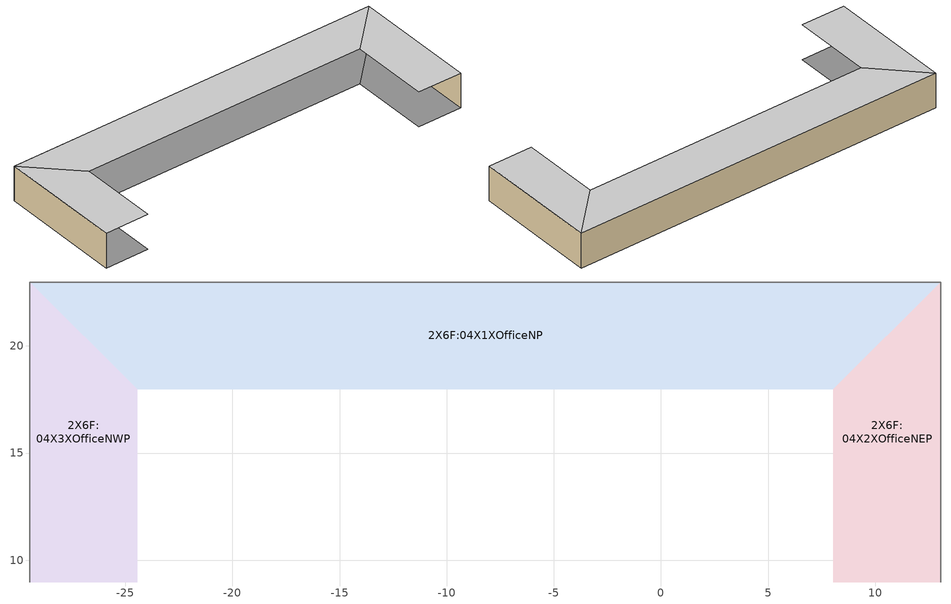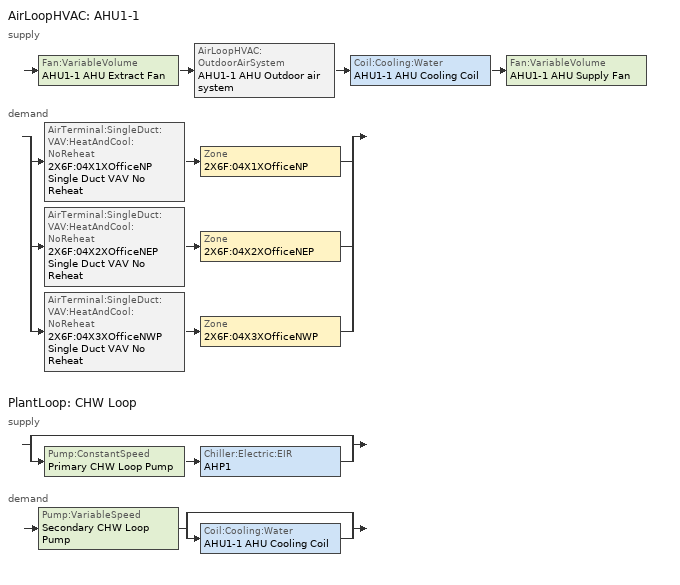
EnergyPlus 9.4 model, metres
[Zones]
2X6F:04X1XOfficeNP
 floor adiabatic (W1m - IBEC): 8.05,17.98 -24.45,17.98 -29.45,22.98 13.05,22.98 z23.2
 wall adiabatic (W1m - IBEC): 13.05,22.98 -29.45,22.98 z23.2:27.2
 ceiling adiabatic (W1m - IBEC): -24.45,17.98 8.05,17.98 13.05,22.98 -29.45,22.98 z27.2
2X6F:04X2XOfficeNEP
 floor adiabatic (W1m - IBEC): 13.05,8.98 8.05,8.98 8.05,17.98 13.05,22.98 z23.2
 wall adiabatic (W1m - IBEC): 13.05,8.98 13.05,22.98 z23.2:27.2
 ceiling adiabatic (W1m - IBEC): 8.05,8.98 13.05,8.98 13.05,22.98 8.05,17.98 z27.2
2X6F:04X3XOfficeNWP
 floor adiabatic (W1m - IBEC): -24.45,8.98 -29.45,8.98 -29.45,22.98 -24.45,17.98 z23.2
 wall adiabatic (W1m - IBEC): -29.45,22.98 -29.45,8.98 z23.2:27.2
 ceiling adiabatic (W1m - IBEC): -29.45,8.98 -24.45,8.98 -24.45,17.98 -29.45,22.98 z27.2
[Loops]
AirLoopHVAC 'AHU1-1'
 supply: Fan:VariableVolume 'AHU1-1 AHU Extract Fan' > AirLoopHVAC:OutdoorAirSystem 'AHU1-1 AHU Outdoor air system' > Coil:Cooling:Water 'AHU1-1 AHU Cooling Coil' > Fan:VariableVolume 'AHU1-1 AHU Supply Fan'
 demand: split
  | AirTerminal:SingleDuct:VAV:HeatAndCool:NoReheat '2X6F:04X1XOfficeNP Single Duct VAV No Reheat' > Zone '2X6F:04X1XOfficeNP'
  | AirTerminal:SingleDuct:VAV:HeatAndCool:NoReheat '2X6F:04X2XOfficeNEP Single Duct VAV No Reheat' > Zone '2X6F:04X2XOfficeNEP'
  | AirTerminal:SingleDuct:VAV:HeatAndCool:NoReheat '2X6F:04X3XOfficeNWP Single Duct VAV No Reheat' > Zone '2X6F:04X3XOfficeNWP'
PlantLoop 'CHW Loop'
 supply: split
  | bypass
  | Pump:ConstantSpeed 'Primary CHW Loop Pump' > Chiller:Electric:EIR 'AHP1'
 demand: Pump:VariableSpeed 'Secondary CHW Loop Pump' > split
  | bypass
  | Coil:Cooling:Water 'AHU1-1 AHU Cooling Coil'
[Site:Location]
JSBC2O18 (O1-O1:31-12)  (01-01:31-12): Latitude {deg}=35.7; Longitude {deg}=139.8; Time Zone {hr}=9; Elevation {m}=0
[Site:GroundTemperature:BuildingSurface]
18, 18, 18, 18, 18, 18, 18, 18, 18, 18, 18, 18
[Site:GroundTemperature:Deep]
14, 14, 14, 14, 14, 14, 14, 14, 14, 14, 14, 14
[Site:GroundTemperature:Shallow]
14, 14, 14, 14, 14, 14, 14, 14, 14, 14, 14, 14
[Site:GroundTemperature:FCfactorMethod]
2.14219, 2.80489, 6.98679, 13.8, 21.3614, 27.6366, 30.9146, 30.2928, 25.957, 19.0785, 11.526, 5.33716
[Site:GroundReflectance]
.1, .1, .1, .1, .1, .1, .1, .1, .1, .1, .1, .1
[Site:GroundReflectance:SnowModifier]
2, 2
[Building]
Building: North Axis {deg}=0; Terrain=Suburbs; Loads Convergence Tolerance Value {W}=.04; Temperature Convergence Tolerance Value {deltaC}=.4; Solar Distribution=FullExterior; Maximum Number of Warmup Days=25; Minimum Number of Warmup Days=6
[Material]
JP- XPS Extruded Polystyrene_1m: Roughness=Rough; Thickness {m}=1; Conductivity {W/m-K}=.04; Density {kg/m3}=25; Specific Heat {J/kg-K}=100; Thermal Absorptance=.9; Solar Absorptance=.8; Visible Absorptance=.8
[Construction]
W1m - IBEC: JP- XPS Extruded Polystyrene_1m
[Zone] Type=1; Multiplier=1; Zone Inside Convection Algorithm=TARP; Part of Total Floor Area=Yes
Name | Volume {m3} | Floor Area {m2}
2X6F:04X1XOfficeNP | 750 | 187.5
2X6F:04X2XOfficeNEP; 2X6F:04X3XOfficeNWP | 230 | 57.5
[OtherEquipment] Fuel Type=Electricity; Design Level Calculation Method=EquipmentLevel; Fraction Latent=0; Fraction Lost=0; Carbon Dioxide Generation Rate {m3/s-W}=0
Name | Zone or ZoneList | Schedule | Design Level {W} | Fraction Radiant
2X6F:04X1XOfficeNP Equipment gain 1 | 2X6F:04X1XOfficeNP | JP Office - office equipments NP | 13800 | 0
2X6F:04X2XOfficeNEP Equipment gain 1 | 2X6F:04X2XOfficeNEP | JP Office - office equipments NEP | 5900 | .6
2X6F:04X3XOfficeNWP Equipment gain 1 | 2X6F:04X3XOfficeNWP | JP Office - office equipments NWP | 5100 | .6
[AirLoopHVAC]
AHU1-1: Design Supply Air Flow Rate {m3/s}=2.0767
[Fan:VariableVolume] Availability Schedule=On 24/7; Fan Total Efficiency=0.541; Maximum Flow Rate {m3/s}=2.0767; Fan Power Minimum Flow Rate Input Method=Fraction; Fan Power Minimum Flow Fraction=0.4; Fan Power Minimum Air Flow Rate {m3/s}=0; Motor Efficiency=0.9; Motor In Airstream Fraction=1; Fan Power Coefficient 2=0; Fan Power Coefficient 3=0; Fan Power Coefficient 5=0
Name | Pressure Rise {Pa} | Fan Power Coefficient 1 | Fan Power Coefficient 4
AHU1-1 AHU Extract Fan | 348 | 0 | 1
AHU1-1 AHU Supply Fan | 838 | 0.0597 | 0.9403
[Controller:OutdoorAir]
AHU1-1 AHU Outdoor Air Controller: Minimum Outdoor Air Flow Rate {m3/s}=0.147222; Maximum Outdoor Air Flow Rate {m3/s}=0.147222; Economizer Control Type=NoEconomizer; Economizer Control Action Type=ModulateFlow; Lockout Type=NoLockout; Minimum Limit Type=FixedMinimum; High Humidity Control=No; High Humidity Outdoor Air Flow Ratio=1; Control High Indoor Humidity Based on Outdoor Humidity Ratio=Yes; Heat Recovery Bypass Control Type=BypassWhenWithinEconomizerLimits
[Coil:Cooling:Water]
AHU1-1 AHU Cooling Coil: Availability Schedule=On 24/7; Design Water Flow Rate {m3/s}=0.002117; Design Air Flow Rate {m3/s}=2.0767; Design Inlet Water Temperature {C}=7; Design Inlet Air Temperature {C}=27.5; Design Outlet Air Temperature {C}=15.1; Design Inlet Air Humidity Ratio {kgWater/kgDryAir}=0.0121; Design Outlet Air Humidity Ratio {kgWater/kgDryAir}=0.0102; Type of Analysis=SimpleAnalysis; Heat Exchanger Configuration=CrossFlow
[PlantLoop]
CHW Loop: Fluid Type=Water; Plant Equipment Operation Scheme=CHW Loop Operation; Maximum Loop Temperature {C}=80; Minimum Loop Temperature {C}=0; Maximum Loop Flow Rate {m3/s}=0.002117; Minimum Loop Flow Rate {m3/s}=0; Plant Loop Volume {m3}=autocalculate; Load Distribution Scheme=SequentialLoad; Plant Loop Demand Calculation Scheme=SingleSetpoint; Common Pipe Simulation=TwoWayCommonPipe; Pressure Simulation Type=None
[PlantEquipmentOperationSchemes]
CHW Loop Operation: Control Scheme 1=CHW Loop Scheme 1; Control Scheme 1 Schedule=On 24/7
[PlantEquipmentOperation:CoolingLoad]
CHW Loop Scheme 1: Load Range 1 Lower Limit {W}=0; Load Range 1 Upper Limit {W}=1e+15; Range 1 Equipment List=CHW Loop Scheme 1 Range 1 Equipment List
[PlantEquipmentList]
CHW Loop Scheme 1 Range 1 Equipment List: AHP1
[Pump:VariableSpeed]
Secondary CHW Loop Pump: Design Maximum Flow Rate {m3/s}=0.002117; Design Pump Head {Pa}=245000; Design Power Consumption {W}=3000; Motor Efficiency=0.9; Fraction of Motor Inefficiencies to Fluid Stream=0; Coefficient 1 of the Part Load Performance Curve=0; Coefficient 2 of the Part Load Performance Curve=1; Coefficient 3 of the Part Load Performance Curve=0; Coefficient 4 of the Part Load Performance Curve=0; Design Minimum Flow Rate {m3/s}=0; Pump Control Type=Continuous
[Pump:ConstantSpeed]
Primary CHW Loop Pump: Design Flow Rate {m3/s}=0.002117; Design Pump Head {Pa}=147000; Design Power Consumption {W}=3000; Motor Efficiency=0.9; Fraction of Motor Inefficiencies to Fluid Stream=0; Pump Control Type=Intermittent
[Chiller:Electric:EIR]
AHP1: Reference Capacity {W}=44309; Reference COP {W/W}=5.5; Reference Leaving Chilled Water Temperature {C}=6.67; Reference Entering Condenser Fluid Temperature {C}=29.4; Reference Chilled Water Flow Rate {m3/s}=0.002117; Reference Condenser Fluid Flow Rate {m3/s}=autosize; Cooling Capacity Function of Temperature Curve=Air cooled CentCapFT; Electric Input to Cooling Output Ratio Function of Temperature Curve=Air cooled CentEIRFT; Electric Input to Cooling Output Ratio Function of Part Load Ratio Curve=Air cooled CentEIRFPLR; Minimum Part Load Ratio=0.1; Maximum Part Load Ratio=1; Optimum Part Load Ratio=1; Minimum Unloading Ratio=0.25; Condenser Type=AirCooled; Condenser Fan Power Ratio {W/W}=0.04; Fraction of Compressor Electric Consumption Rejected by Condenser=1; Leaving Chilled Water Lower Temperature Limit {C}=5; Chiller Flow Mode=NotModulated; Design Heat Recovery Water Flow Rate {m3/s}=0; Sizing Factor=1; Basin Heater Capacity {W/K}=0; Basin Heater Setpoint Temperature {C}=2; Basin Heater Operating Schedule=On 24/7; Condenser Heat Recovery Relative Capacity Fraction=1
[ZoneControl:Thermostat] Control Type Schedule=Control type schedule: Always 4
Name | Zone or ZoneList | Control 1
2X6F:04X1XOfficeNP Thermostat | 2X6F:04X1XOfficeNP | 2X6F:04X1XOfficeNP Dual SP
2X6F:04X2XOfficeNEP Thermostat | 2X6F:04X2XOfficeNEP | 2X6F:04X2XOfficeNEP Dual SP
2X6F:04X3XOfficeNWP Thermostat | 2X6F:04X3XOfficeNWP | 2X6F:04X3XOfficeNWP Dual SP
[ThermostatSetpoint:DualSetpoint] Heating Setpoint Temperature Schedule=Heating set point schedule; Cooling Setpoint Temperature Schedule=Cooling set point schedule
2X6F:04X1XOfficeNP Dual SP; 2X6F:04X2XOfficeNEP Dual SP; 2X6F:04X3XOfficeNWP Dual SP
[Sizing:Zone] Zone Cooling Design Supply Air Temperature Input Method=SupplyAirTemperature; Zone Cooling Design Supply Air Temperature {C}=14; Zone Cooling Design Supply Air Temperature Difference {deltaC}=10; Zone Heating Design Supply Air Temperature Input Method=SupplyAirTemperature; Zone Heating Design Supply Air Temperature {C}=50; Zone Heating Design Supply Air Temperature Difference {deltaC}=10; Zone Cooling Design Supply Air Humidity Ratio {kgWater/kgDryAir}=0.009; Zone Heating Design Supply Air Humidity Ratio {kgWater/kgDryAir}=0.004; Zone Heating Sizing Factor=1.25; Zone Cooling Sizing Factor=1.15; Cooling Design Air Flow Method=DesignDay; Cooling Design Air Flow Rate {m3/s}=0; Cooling Minimum Air Flow per Zone Floor Area {m3/s-m2}=0.00076; Cooling Minimum Air Flow {m3/s}=0; Cooling Minimum Air Flow Fraction=0; Heating Design Air Flow Method=DesignDay; Heating Design Air Flow Rate {m3/s}=0; Heating Maximum Air Flow per Zone Floor Area {m3/s-m2}=0.00203; Heating Maximum Air Flow {m3/s}=0.14158; Heating Maximum Air Flow Fraction=0.3; Account for Dedicated Outdoor Air System=No; Dedicated Outdoor Air System Control Strategy=NeutralSupplyAir; Dedicated Outdoor Air Low Setpoint Temperature for Design {C}=autosize; Dedicated Outdoor Air High Setpoint Temperature for Design {C}=autosize
Name | Design Specification Outdoor Air Object | Design Specification Zone Air Distribution Object
2X6F:04X1XOfficeNP | 2X6F:04X1XOfficeNP Design Specification Outdoor Air Object | 2X6F:04X1XOfficeNP Design Specification Zone Air Distribution Object
2X6F:04X2XOfficeNEP | 2X6F:04X2XOfficeNEP Design Specification Outdoor Air Object | 2X6F:04X2XOfficeNEP Design Specification Zone Air Distribution Object
2X6F:04X3XOfficeNWP | 2X6F:04X3XOfficeNWP Design Specification Outdoor Air Object | 2X6F:04X3XOfficeNWP Design Specification Zone Air Distribution Object
[DesignSpecification:OutdoorAir] Outdoor Air Method=Flow/Person; Outdoor Air Flow per Person {m3/s-person}=0.00944; Outdoor Air Flow per Zone Floor Area {m3/s-m2}=0; Outdoor Air Flow per Zone {m3/s}=0; Outdoor Air Flow Air Changes per Hour {1/hr}=0; Outdoor Air Schedule=On 24/7
2X6F:04X1XOfficeNP Design Specification Outdoor Air Object; 2X6F:04X2XOfficeNEP Design Specification Outdoor Air Object; 2X6F:04X3XOfficeNWP Design Specification Outdoor Air Object
[DesignSpecification:ZoneAirDistribution] Zone Air Distribution Effectiveness in Cooling Mode=1; Zone Air Distribution Effectiveness in Heating Mode=1; Zone Secondary Recirculation Fraction=0
2X6F:04X1XOfficeNP Design Specification Zone Air Distribution Object; 2X6F:04X2XOfficeNEP Design Specification Zone Air Distribution Object; 2X6F:04X3XOfficeNWP Design Specification Zone Air Distribution Object
[Zone equipment]
2X6F:04X1XOfficeNP: 2X6F:04X1XOfficeNP Single Duct VAV No Reheat
2X6F:04X2XOfficeNEP: 2X6F:04X2XOfficeNEP Single Duct VAV No Reheat
2X6F:04X3XOfficeNWP: 2X6F:04X3XOfficeNWP Single Duct VAV No Reheat
[AirTerminal:SingleDuct:VAV:HeatAndCool:NoReheat] Availability Schedule=HVAC schedule; Constant Minimum Air Flow Fraction=0.4
Name | Maximum Air Flow Rate {m3/s}
2X6F:04X1XOfficeNP Single Duct VAV No Reheat | 1.1531
2X6F:04X2XOfficeNEP Single Duct VAV No Reheat | 0.495
2X6F:04X3XOfficeNWP Single Duct VAV No Reheat | 0.4286
[AvailabilityManager:Scheduled] Schedule=HVAC schedule
AHU1-1 Availability; CHW Loop Availability
[SetpointManager:WarmestTemperatureFlow]
AHU1-1 Setpoint Manager Cooling: Control Variable=Temperature; HVAC Air Loop=AHU1-1; Minimum Setpoint Temperature=16; Maximum Setpoint Temperature=22; Strategy=TemperatureFirst; Setpoint Node or NodeList=AHU1-1 Setpoint Manager Cooling Node List; Minimum Turndown Ratio=0.4
[SetpointManager:Scheduled] Control Variable=Temperature; Schedule=Chilled water flow set point temperature: Always 7 C
Name | Setpoint Node or NodeList
CHW Loop Demand Side Setpoint Manager | CHW Loop Demand Side Setpoint Manager Node List
CHW Loop Supply Side Setpoint Manager | CHW Loop Supply Side Setpoint Manager Node List
[Controller:WaterCoil]
AHU1-1 AHU Cooling Coil Controller: Control Variable=Temperature; Action=Reverse; Actuator Variable=Flow; Controller Convergence Tolerance {deltaC}=autosize; Maximum Actuated Flow {m3/s}=0.002117; Minimum Actuated Flow {m3/s}=0
[Schedule:Compact]
On 24/7; HVAC schedule: Through: 12/31, For: AllDays, Until: 24:00, 1
Chilled water flow set point temperature: Always 7 C: Through: 12/31, For: AllDays, Until: 24:00, 7
Heating set point schedule: Through: 12/31, For: AllDays, Until: 24:00, 22
Cooling set point schedule: Through: 12/31, For: AllDays, Until: 24:00, 26
Control type schedule: Always 4: Through: 12/31, For: AllDays, Until: 24:00, 4
JP Office - office equipments NP: Through: 1 Jan, For: AllDays, Until: 24:00, 1, Through: 2 Jan, For: AllDays, Until: 24:00, 0.6, Through: 3 Jan, For: AllDays, Until: 24:00, 0.25, Through: 4 Jan, For: AllDays, Until: 24:00, 0.25, Through: 31 Dec, For: AllDays, Until: 24:00, 0.25
JP Office - office equipments NEP; JP Office - office equipments NWP: Through: 1 Jan, For: AllDays, Until: 24:00, 1, Through: 2 Jan, For: AllDays, Until: 24:00, 0.6, Through: 3 Jan, For: AllDays, Until: 24:00, 0.25, Through: 4 Jan, For: AllDays, Until: 24:00, 0.25, Through: 31 Dec, For: AllDays, Until: 24:00, 0.6
[Curve:Biquadratic] Minimum Value of x=5; Maximum Value of x=10; Minimum Value of y=24; Maximum Value of y=35
Name | Coefficient1 Constant | Coefficient2 x | Coefficient3 x**2 | Coefficient4 y | Coefficient5 y**2 | Coefficient6 x*y
Air cooled CentCapFT | 0.257896 | 0.0389016 | -0.00021708 | 0.0468684 | -0.00094284 | -0.00034344
Air cooled CentEIRFT | 0.933884 | -0.058212 | 0.00450036 | 0.00243 | 0.000486 | -0.001215
[Curve:Quadratic]
Air cooled CentEIRFPLR: Coefficient1 Constant=0.222903; Coefficient2 x=0.313387; Coefficient3 x**2=0.46371; Minimum Value of x=0; Maximum Value of x=1
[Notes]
Hourly weather file: C:\ProgramData\DesignBuilder\Weather Data\Tokyo.epw
off heating day
